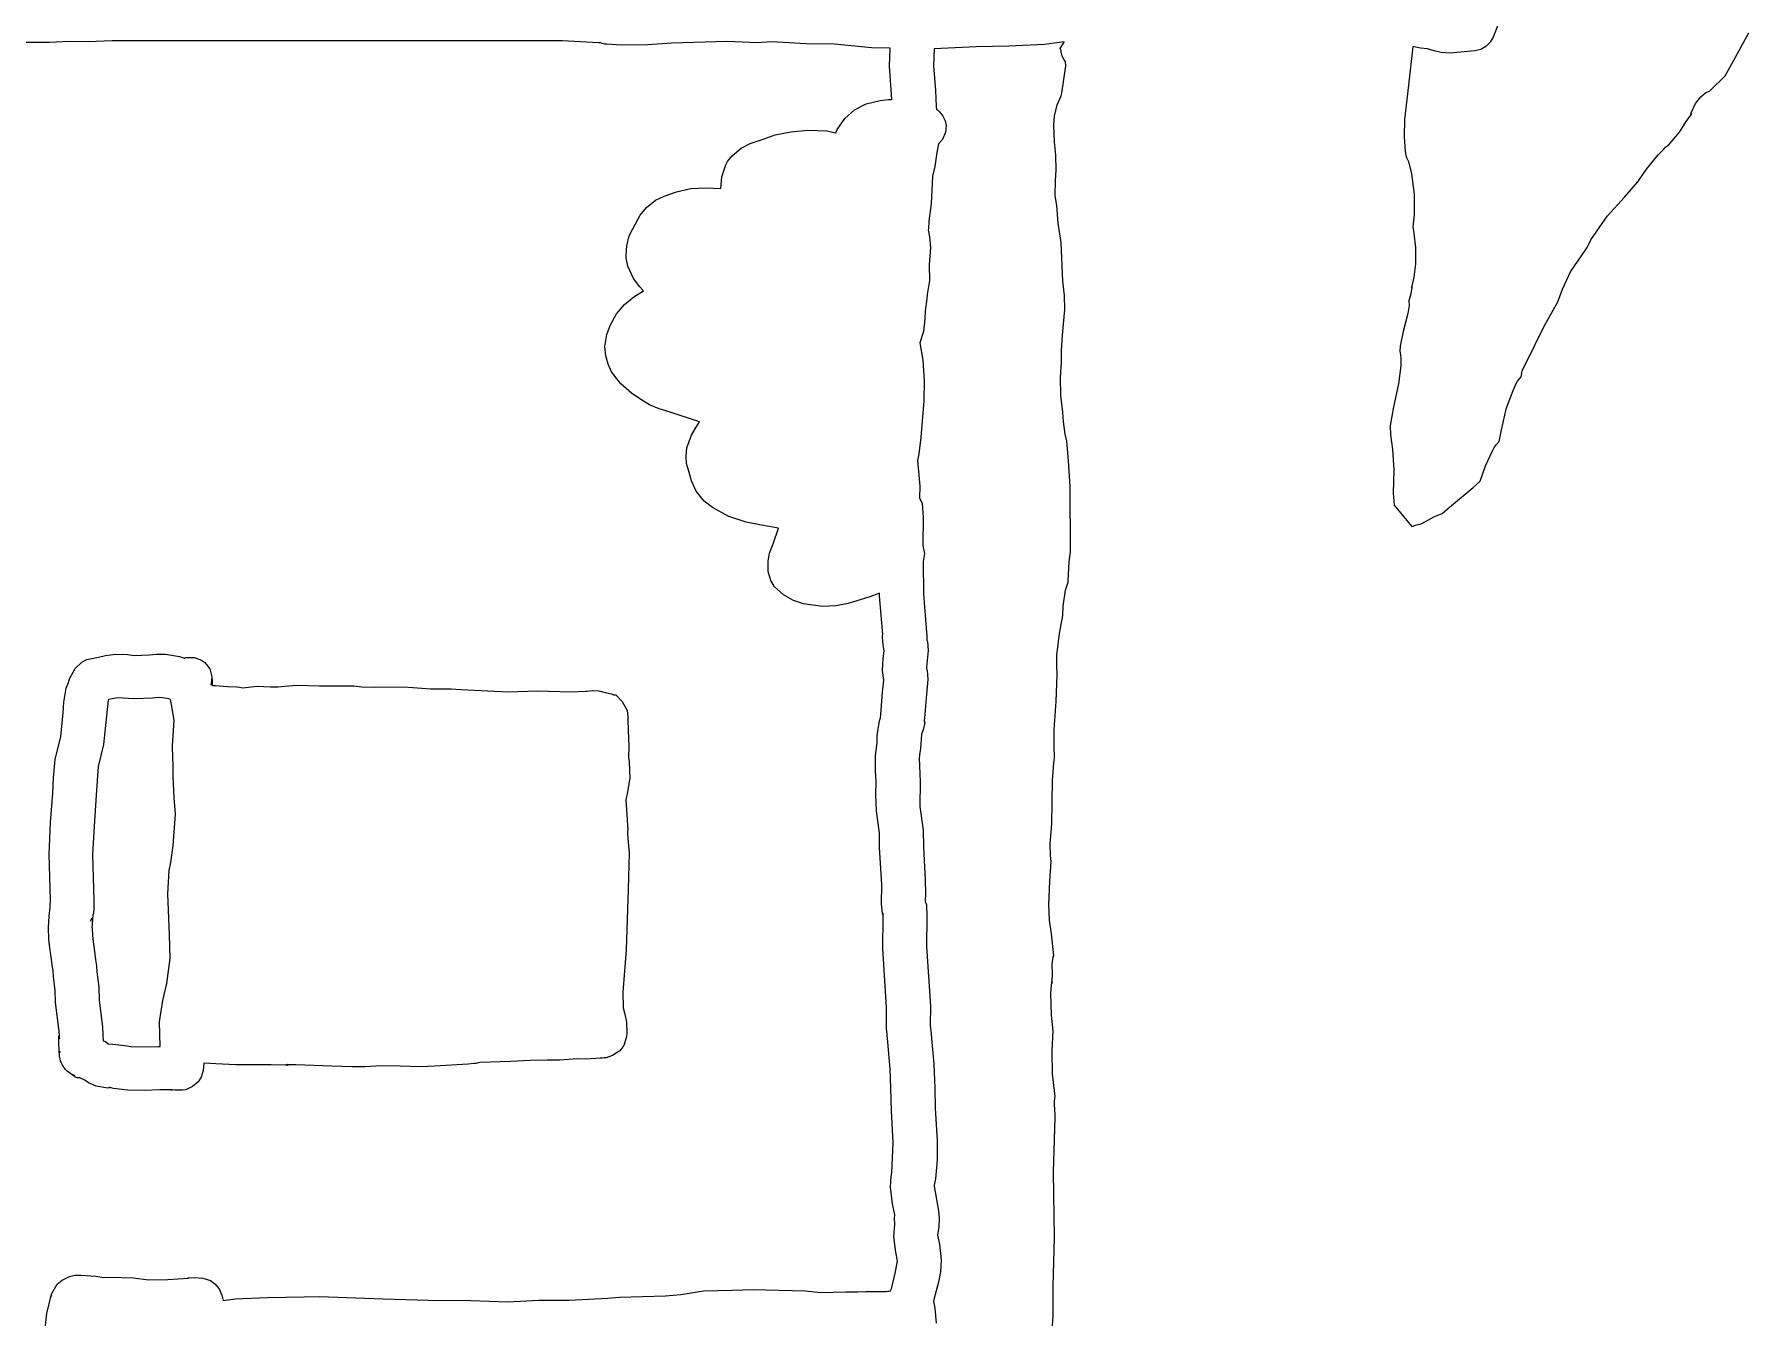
# Model space of a CAD drawing. Extents: x 2 to 598, y 382 to 3498.
# Drawn here: x 249.4 to 438.4, y 3136.2 to 3277.6 of the extents above; entities that cross this region are included whole.
import ezdxf

# ---------------------------------------------------------------- set-up
doc = ezdxf.new("R2010")
doc.units = 0

msp = doc.modelspace()

# ---------------------------------------------------------------- linework, layer by layer
at = {"layer": 'Calque 1'}
for p, q in [((411.28546, 3280.034334), (410.22196, 3277.293934)), ((410.22196, 3277.293934), (409.894949, 3276.71037)), ((436.925834, 3275.08663), (438.3976, 3277.767564)), ((251.08831, 3276.70467), (247.37898, 3276.68247)), ((253.25407, 3276.81164), (251.08831, 3276.70467)), ((255.32681, 3276.75734), (253.25407, 3276.81164)), ((257.999, 3276.87), (255.32681, 3276.75734)), ((307.62572, 3276.86921), (257.999, 3276.87)), ((311.59086, 3276.6594), (307.62572, 3276.86921)), ((311.80841, 3276.6387), (311.59086, 3276.6594)), ((311.81141, 3276.6387), (311.80841, 3276.6387)), ((312.31577, 3276.52449), (311.81141, 3276.6387)), ((312.35087, 3276.52149), (312.31577, 3276.52449)), ((312.5152, 3276.50649), (312.35087, 3276.52149)), ((314.09288, 3276.41449), (312.5152, 3276.50649)), ((317.038162, 3276.451329), (314.09288, 3276.41449)), ((319.64293, 3276.62637), (317.038162, 3276.451329)), ((325.82085, 3276.78501), (319.64293, 3276.62637)), ((329.07233, 3276.65324), (325.82085, 3276.78501)), ((330.72391, 3276.75866), (329.07233, 3276.65324)), ((334.45546, 3276.54885), (330.72391, 3276.75866)), ((337.62581, 3276.49405), (334.45546, 3276.54885)), ((341.69636, 3276.0951), (337.62581, 3276.49405)), ((343.766, 3276.06), (341.69636, 3276.0951)), ((343.69196, 3274.10141), (343.76586, 3276.04238)), ((343.76586, 3276.04238), (343.766, 3276.06)), ((348.59477, 3276.00855), (348.53177, 3274.10686)), ((353.21981, 3276.20595), (348.59477, 3276.00855)), ((356.837328, 3276.29644), (353.21981, 3276.20595)), ((360.74184, 3276.47984), (356.837328, 3276.29644)), ((362.92, 3276.75166), (360.74184, 3276.47984)), ((362.50126, 3276.03666), (362.92139, 3276.74515)), ((362.59586, 3275.80825), (362.50126, 3276.03666)), ((362.58686, 3275.66563), (362.59586, 3275.80825)), ((362.72535, 3275.16695), (362.58686, 3275.66563)), ((362.92139, 3276.74515), (362.92, 3276.75166)), ((401.35686, 3276.239724), (400.884764, 3271.999248)), ((402.20229, 3276.077974), (401.35686, 3276.239724)), ((402.98209, 3275.978774), (402.20229, 3276.077974)), ((403.72209, 3275.755524), (402.98209, 3275.978774)), ((404.478231, 3275.587575), (403.72209, 3275.755524)), ((405.43568, 3275.525054), (404.478231, 3275.587575)), ((408.20451, 3275.774134), (405.43568, 3275.525054)), ((408.855622, 3275.92743), (408.20451, 3275.774134)), ((409.429302, 3276.247189), (408.855622, 3275.92743)), ((409.894949, 3276.71037), (409.429302, 3276.247189)), ((343.91882, 3270.96775), (343.69196, 3274.10141)), ((348.53177, 3274.10686), (348.73796, 3271.41452)), ((362.65974, 3271.10208), (363.12587, 3274.11223)), ((362.92844, 3274.76852), (362.72535, 3275.16695)), ((363.08347, 3274.58145), (362.92844, 3274.76852)), ((363.12587, 3274.11223), (363.08347, 3274.58145)), ((435.80137, 3273.003514), (436.925834, 3275.08663)), ((400.884764, 3271.999248), (400.45769, 3268.218514)), ((434.11052, 3271.377254), (435.80137, 3273.003514)), ((339.8369, 3269.26126), (341.121609, 3269.936134)), ((341.121609, 3269.936134), (342.66671, 3270.31235)), ((342.66671, 3270.31235), (342.92922, 3270.33615)), ((342.92922, 3270.33615), (343.58551, 3270.40955)), ((343.58551, 3270.40955), (343.94932, 3270.40655)), ((343.94932, 3270.40655), (343.91882, 3270.96775)), ((348.73796, 3271.41452), (348.83506, 3269.6384)), ((348.83506, 3269.6384), (348.87486, 3269.31749)), ((361.879695, 3268.565392), (362.18018, 3269.83239)), ((362.18018, 3269.83239), (362.59824, 3270.82199)), ((362.59824, 3270.82199), (362.65974, 3271.10208)), ((432.042221, 3268.938354), (432.54627, 3269.954084)), ((432.54627, 3269.954084), (433.131361, 3270.697456)), ((433.131361, 3270.697456), (433.641299, 3271.137134)), ((433.641299, 3271.137134), (434.11052, 3271.377254)), ((337.898, 3267.10376), (338.774525, 3268.309882)), ((338.774525, 3268.309882), (339.8369, 3269.26126)), ((348.87486, 3269.31749), (349.0118, 3269.21879)), ((349.0118, 3269.21879), (349.1875, 3269.0648)), ((349.1875, 3269.0648), (349.53322, 3268.64519)), ((349.53322, 3268.64519), (349.80762, 3268.06486)), ((349.80762, 3268.06486), (349.91252, 3267.53363)), ((361.80604, 3267.57051), (361.879695, 3268.565392)), ((400.45769, 3268.218514), (400.41584, 3266.295475)), ((430.78512, 3266.810604), (431.58352, 3268.108724)), ((431.58352, 3268.108724), (432.04964, 3268.726774)), ((432.022598, 3268.764773), (432.042221, 3268.938354)), ((432.09204, 3268.850794), (432.022598, 3268.764773)), ((432.04964, 3268.726774), (432.09204, 3268.850794)), ((328.30531, 3265.55136), (329.74708, 3266.02627)), ((329.74708, 3266.02627), (331.08705, 3266.50221)), ((331.08705, 3266.50221), (332.80323, 3266.84896)), ((332.80323, 3266.84896), (334.688482, 3267.042926)), ((334.688482, 3267.042926), (336.75492, 3266.94146)), ((336.75492, 3266.94146), (337.39881, 3266.80193)), ((337.39881, 3266.80193), (337.75434, 3266.73273)), ((337.75434, 3266.73273), (337.898, 3267.10376)), ((349.50891, 3265.99418), (349.07534, 3265.54098)), ((349.85772, 3266.7931), (349.50891, 3265.99418)), ((349.91252, 3267.53363), (349.85772, 3266.7931)), ((361.85974, 3265.76287), (361.80604, 3267.57051)), ((400.41584, 3266.295475), (400.52279, 3264.685914)), ((429.55419, 3265.379684), (430.78512, 3266.810604)), ((325.832552, 3263.565222), (326.32765, 3264.20829)), ((326.32765, 3264.20829), (327.339119, 3265.046302)), ((327.339119, 3265.046302), (328.30531, 3265.55136)), ((348.88052, 3264.56791), (348.67588, 3263.01969)), ((349.07534, 3265.54098), (348.88052, 3264.56791)), ((362.02562, 3264.27201), (361.85974, 3265.76287)), ((362.06852, 3262.64162), (362.02562, 3264.27201)), ((400.52279, 3264.685914), (400.63492, 3264.094214)), ((400.63492, 3264.094214), (400.88814, 3263.588304)), ((427.138097, 3262.7163), (428.40077, 3264.295514)), ((428.40077, 3264.295514), (429.02916, 3264.952844)), ((429.02916, 3264.952844), (429.27307, 3265.183314)), ((429.27307, 3265.183314), (429.55419, 3265.379684)), ((325.18268, 3261.878437), (325.64656, 3263.20009)), ((325.64656, 3263.20009), (325.832552, 3263.565222)), ((348.67588, 3263.01969), (348.42422, 3261.95825)), ((361.972211, 3261.470784), (362.06852, 3262.64162)), ((400.88814, 3263.588304), (401.23075, 3262.220424)), ((401.23075, 3262.220424), (401.530009, 3259.990844)), ((426.19005, 3261.337554), (427.138097, 3262.7163)), ((318.84749, 3259.76732), (320.200201, 3260.25494)), ((320.200201, 3260.25494), (321.77651, 3260.59673)), ((321.77651, 3260.59673), (323.480575, 3260.690131)), ((323.480575, 3260.690131), (325.08018, 3260.59973)), ((325.08018, 3260.59973), (325.18268, 3261.878437)), ((348.42422, 3261.95825), (348.26402, 3258.91503)), ((361.95379, 3259.77977), (361.972211, 3261.470784)), ((424.69595, 3259.632032), (426.19005, 3261.337554)), ((316.199219, 3257.677279), (316.89754, 3258.527614)), ((316.89754, 3258.527614), (317.87856, 3259.30533)), ((317.87856, 3259.30533), (318.84749, 3259.76732)), ((348.26402, 3258.91503), (347.99996, 3256.99732)), ((362.13466, 3258.74263), (361.95379, 3259.77977)), ((362.26954, 3256.77531), (362.13466, 3258.74263)), ((401.530009, 3259.990844), (401.53616, 3257.713204)), ((422.83264, 3257.599284), (424.69595, 3259.632032)), ((315.3707, 3256.15359), (316.199219, 3257.677279)), ((347.99996, 3256.99732), (347.970635, 3256.206044)), ((362.5889, 3254.64675), (362.26954, 3256.77531)), ((401.53616, 3257.713204), (401.35891, 3256.383054)), ((401.35891, 3256.383054), (401.47673, 3255.646154)), ((420.99709, 3254.941564), (422.83264, 3257.599284)), ((314.714851, 3254.292595), (314.98881, 3255.37534)), ((314.98881, 3255.37534), (315.3707, 3256.15359)), ((347.970635, 3256.206044), (347.94056, 3256.03975)), ((347.94056, 3256.03975), (348.093823, 3255.272802)), ((348.093823, 3255.272802), (348.19481, 3254.11791)), ((362.79664, 3250.40825), (362.5889, 3254.64675)), ((401.47673, 3255.646154), (401.64898, 3254.113359)), ((420.59195, 3254.085804), (420.99709, 3254.941564)), ((314.647119, 3252.952317), (314.6524, 3253.30828)), ((314.83791, 3252.03291), (314.647119, 3252.952317)), ((314.6524, 3253.30828), (314.714851, 3254.292595)), ((348.19481, 3254.11791), (348.05063, 3252.19348)), ((401.64898, 3254.113359), (401.68137, 3252.308374)), ((418.76673, 3251.426534), (420.44828, 3253.875484)), ((420.44828, 3253.875484), (420.59195, 3254.085804)), ((315.473918, 3250.704657), (314.83791, 3252.03291)), ((316.1691, 3249.75346), (315.473918, 3250.704657)), ((348.05063, 3252.19348), (348.09403, 3250.46852)), ((401.477699, 3250.825073), (401.23127, 3249.714214)), ((401.68137, 3252.308374), (401.477699, 3250.825073)), ((417.85298, 3249.515578), (418.76673, 3251.426534)), ((315.477819, 3248.67198), (316.56339, 3249.33488)), ((316.56339, 3249.33488), (316.1691, 3249.75346)), ((347.82376, 3248.91512), (347.80726, 3248.43918)), ((348.09403, 3250.46852), (347.82376, 3248.91512)), ((362.98267, 3248.8006), (362.79664, 3250.40825)), ((401.14907, 3248.996944), (400.94805, 3248.231614)), ((401.264082, 3249.700257), (401.14907, 3248.996944)), ((401.23127, 3249.714214), (401.258687, 3249.794639)), ((401.258687, 3249.794639), (401.264082, 3249.700257)), ((417.36682, 3248.128024), (417.85298, 3249.515578)), ((313.580403, 3246.778777), (314.463211, 3247.824411)), ((314.463211, 3247.824411), (315.477819, 3248.67198)), ((347.60573, 3247.11782), (347.583134, 3246.25182)), ((347.80726, 3248.43918), (347.60573, 3247.11782)), ((362.7331, 3244.43084), (363.00647, 3247.26736)), ((363.00647, 3247.26736), (362.98267, 3248.8006)), ((400.95805, 3247.704004), (400.80457, 3246.849784)), ((400.94805, 3248.231614), (400.95805, 3247.704004)), ((415.82686, 3245.368504), (417.36682, 3248.128024)), ((312.518154, 3244.509066), (312.89023, 3245.52168)), ((312.89023, 3245.52168), (313.580403, 3246.778777)), ((347.583134, 3246.25182), (347.42796, 3244.86214)), ((400.80457, 3246.849784), (400.304309, 3244.864689)), ((413.91742, 3241.485534), (415.82686, 3245.368504)), ((312.31404, 3243.20606), (312.518154, 3244.509066)), ((312.40444, 3242.16633), (312.31404, 3243.20606)), ((347.42796, 3244.86214), (347.02643, 3243.60744)), ((347.02643, 3243.60744), (347.35768, 3241.70368)), ((362.648675, 3242.750161), (362.7331, 3244.43084)), ((399.99274, 3243.224684), (399.94884, 3242.695004)), ((400.304309, 3244.864689), (399.99274, 3243.224684)), ((312.662377, 3241.2377), (312.40444, 3242.16633)), ((347.35768, 3241.70368), (347.5135, 3239.403403)), ((362.545784, 3239.773359), (362.6478, 3241.46513)), ((362.6478, 3241.46513), (362.648675, 3242.750161)), ((399.94884, 3242.695004), (400.02274, 3242.289344)), ((400.02274, 3242.289344), (400.05424, 3241.895054)), ((400.05424, 3241.895054), (400.04924, 3241.078564)), ((413.51072, 3240.703674), (413.91742, 3241.485534)), ((313.039878, 3240.416495), (312.662377, 3241.2377)), ((314.04982, 3239.06368), (313.039878, 3240.416495)), ((347.5135, 3239.403403), (347.453353, 3237.199011)), ((362.5553, 3237.78215), (362.545784, 3239.773359)), ((400.04924, 3241.078564), (399.79603, 3239.066284)), ((412.77795, 3239.101944), (412.911269, 3239.3799)), ((412.911269, 3239.3799), (413.3159, 3239.857964)), ((413.3159, 3239.864964), (413.410925, 3240.520314)), ((413.3159, 3239.857964), (413.3159, 3239.864964)), ((413.410925, 3240.520314), (413.51072, 3240.703674)), ((315.22669, 3238.042772), (314.04982, 3239.06368)), ((316.36441, 3237.28807), (315.22669, 3238.042772)), ((362.79714, 3235.97348), (362.5553, 3237.78215)), ((399.79603, 3239.066284), (399.247006, 3236.561997)), ((411.69171, 3236.448354), (412.4157, 3238.356254)), ((412.4157, 3238.356254), (412.77795, 3239.101944)), ((317.230926, 3236.782059), (316.36441, 3237.28807)), ((318.28729, 3236.33361), (317.230926, 3236.782059)), ((319.50582, 3235.95844), (318.28729, 3236.33361)), ((322.71699, 3234.90889), (319.50582, 3235.95844)), ((347.453353, 3237.199011), (347.13237, 3233.15329)), ((362.851284, 3234.928225), (362.79714, 3235.97348)), ((399.247006, 3236.561997), (398.86275, 3234.496534)), ((411.138577, 3234.03163), (411.69171, 3236.448354)), ((321.845811, 3233.44399), (322.25707, 3234.13994)), ((322.25707, 3234.13994), (322.71699, 3234.90889)), ((363.02917, 3233.5266), (362.851284, 3234.928225)), ((398.86275, 3234.496534), (398.85475, 3234.496024)), ((398.85475, 3234.496024), (398.924241, 3233.449632)), ((410.87781, 3232.713184), (411.138577, 3234.03163)), ((321.25133, 3231.093982), (321.3517, 3232.04808)), ((321.3517, 3232.04808), (321.845811, 3233.44399)), ((347.13237, 3233.15329), (346.914871, 3231.375854)), ((363.22812, 3232.76799), (363.02917, 3233.5266)), ((363.39659, 3230.59603), (363.22812, 3232.76799)), ((398.924241, 3233.449632), (399.1369, 3231.855874)), ((399.1369, 3231.855874), (399.26971, 3229.618284)), ((410.17708, 3231.786104), (410.33986, 3232.079634)), ((410.33986, 3232.079634), (410.5445, 3232.365914)), ((410.5445, 3232.365914), (410.87781, 3232.713184)), ((321.319187, 3230.316442), (321.25133, 3231.093982)), ((321.58786, 3229.29993), (321.319187, 3230.316442)), ((346.76908, 3230.62012), (346.76108, 3230.61712)), ((346.76108, 3230.61712), (347.03134, 3227.81315)), ((346.914871, 3231.375854), (346.76908, 3230.62012)), ((363.60898, 3227.75796), (363.39659, 3230.59603)), ((408.78595, 3228.370294), (409.39315, 3230.062184)), ((409.39315, 3230.062184), (410.17708, 3231.786104)), ((321.853545, 3228.384618), (321.58786, 3229.29993)), ((322.37696, 3227.25251), (321.853545, 3228.384618)), ((399.26971, 3229.618284), (399.21801, 3227.029294)), ((408.02682, 3227.672144), (408.78595, 3228.370294)), ((323.246254, 3226.16749), (322.37696, 3227.25251)), ((324.15928, 3225.46089), (323.246254, 3226.16749)), ((347.03134, 3227.81315), (346.99984, 3226.52899)), ((346.99984, 3226.52899), (346.99984, 3226.52599)), ((346.99984, 3226.52599), (347.270681, 3225.883262)), ((363.63168, 3220.58268), (363.60898, 3227.75796)), ((399.21801, 3227.029294), (399.30591, 3225.722394)), ((405.61767, 3225.682604), (408.02682, 3227.672144)), ((325.95297, 3224.45837), (324.15928, 3225.46089)), ((327.896579, 3223.846799), (325.95297, 3224.45837)), ((347.270681, 3225.883262), (347.38535, 3224.36437)), ((347.38535, 3224.35937), (347.37035, 3221.25982)), ((347.38535, 3224.36437), (347.38535, 3224.35937)), ((399.30591, 3225.722394), (400.89496, 3223.804684)), ((402.75221, 3223.924054), (403.68807, 3224.413944)), ((403.68807, 3224.413944), (404.60998, 3224.782914)), ((404.60998, 3224.782914), (405.61767, 3225.682604)), ((329.5667, 3223.5039), (327.896579, 3223.846799)), ((331.43015, 3223.16697), (329.5667, 3223.5039)), ((330.85603, 3221.45855), (331.43015, 3223.16697)), ((400.89496, 3223.804684), (401.27478, 3223.346314)), ((401.27478, 3223.346314), (401.76984, 3223.539584)), ((401.76984, 3223.539584), (402.30469, 3223.657404)), ((402.30469, 3223.657404), (402.75221, 3223.924054)), ((330.457418, 3220.411), (330.85603, 3221.45855)), ((347.37035, 3221.25982), (347.54102, 3220.383232)), ((363.48285, 3219.47577), (363.63168, 3220.58268)), ((330.290827, 3219.53093), (330.457418, 3220.411)), ((330.31808, 3218.41791), (330.290827, 3219.53093)), ((347.54102, 3220.383232), (347.37935, 3219.50489)), ((347.37935, 3219.50489), (347.41445, 3215.8896)), ((363.39245, 3217.38908), (363.48285, 3219.47577)), ((330.585804, 3217.423407), (330.31808, 3218.41791)), ((331.015669, 3216.704673), (330.585804, 3217.423407)), ((332.00893, 3215.82737), (331.015669, 3216.704673)), ((363.08604, 3216.33695), (363.37905, 3217.2325)), ((363.37905, 3217.2325), (363.39245, 3217.38908)), ((333.097676, 3215.212841), (332.00893, 3215.82737)), ((334.20053, 3214.83415), (333.097676, 3215.212841)), ((336.27689, 3214.55974), (334.20053, 3214.83415)), ((339.13769, 3214.87135), (337.766353, 3214.62472)), ((341.51688, 3215.59999), (339.13769, 3214.87135)), ((342.58141, 3216.01909), (341.51688, 3215.59999)), ((342.58441, 3215.74055), (342.58141, 3216.01909)), ((342.93891, 3211.47725), (342.58441, 3215.74055)), ((347.41445, 3215.8896), (347.76791, 3211.71931)), ((362.821966, 3214.573504), (363.08604, 3216.33695)), ((337.766353, 3214.62472), (336.27689, 3214.55974)), ((362.433186, 3211.560951), (362.79097, 3213.55624)), ((362.79097, 3213.55624), (362.821966, 3214.573504)), ((342.90891, 3211.3155), (342.93891, 3211.47725)), ((342.90891, 3211.12946), (342.90891, 3211.3155)), ((342.98281, 3210.31246), (342.90891, 3211.12946)), ((347.76791, 3211.71931), (347.79791, 3211.29918)), ((347.80291, 3211.08938), (347.77911, 3210.90386)), ((347.79791, 3211.29918), (347.80291, 3211.08938)), ((362.12176, 3209.20405), (362.433186, 3211.560951)), ((256.47477, 3208.9595), (257.24003, 3209.135014)), ((257.24003, 3209.135014), (258.35476, 3209.28145)), ((258.35476, 3209.28145), (259.695209, 3209.245038)), ((259.695209, 3209.245038), (260.43628, 3209.16259)), ((260.43628, 3209.16259), (262.08063, 3209.22979)), ((262.08063, 3209.22979), (262.86301, 3209.29289)), ((262.8621, 3209.29746), (263.80313, 3209.29046)), ((262.86301, 3209.29289), (262.8621, 3209.29746)), ((263.80313, 3209.29046), (263.86153, 3209.29346)), ((263.86153, 3209.29346), (265.42009, 3209.03508)), ((342.978377, 3208.827394), (343.09959, 3209.64893)), ((343.09959, 3209.64893), (342.98281, 3210.31246)), ((347.94372, 3209.69617), (347.76906, 3207.86631)), ((347.77911, 3210.90386), (347.78611, 3210.84236)), ((347.78611, 3210.84236), (347.865699, 3210.686194)), ((347.865699, 3210.686194), (347.94372, 3209.69617)), ((362.13076, 3207.87287), (362.12176, 3209.20405)), ((253.26928, 3206.56999), (253.92609, 3207.70273)), ((253.92609, 3207.70273), (254.64358, 3208.400583)), ((254.64358, 3208.400583), (255.20456, 3208.71559)), ((255.20456, 3208.71559), (255.9394, 3208.85357)), ((255.9394, 3208.85357), (256.47477, 3208.9595)), ((265.42009, 3209.03508), (265.97355, 3208.86817)), ((265.97355, 3208.86817), (266.09085, 3208.91517)), ((266.09085, 3208.91517), (267.01534, 3208.93167)), ((267.01534, 3208.93167), (267.74553, 3208.67484)), ((267.74553, 3208.67484), (267.76153, 3208.66584)), ((267.76153, 3208.66584), (268.212411, 3208.362224)), ((268.212411, 3208.362224), (268.74235, 3207.6659)), ((268.74235, 3207.6659), (268.958935, 3206.815388)), ((342.92234, 3207.49609), (342.978377, 3208.827394)), ((343.05774, 3206.43879), (342.92234, 3207.49609)), ((347.76906, 3207.86631), (347.75046, 3207.67252)), ((347.75046, 3207.67252), (347.821335, 3207.5231)), ((347.821335, 3207.5231), (347.89671, 3206.52117)), ((362.15371, 3207.23962), (362.13076, 3207.87287)), ((362.16436, 3207.03726), (362.15371, 3207.23962)), ((252.658229, 3203.998596), (252.93442, 3205.53284)), ((252.93442, 3205.53284), (253.15766, 3206.17208)), ((253.15766, 3206.17208), (253.26928, 3206.56999)), ((268.958935, 3206.815388), (268.89376, 3205.89133)), ((268.89376, 3205.89133), (268.98366, 3206.34557)), ((268.98366, 3206.34557), (268.99396, 3206.56003)), ((268.99396, 3206.56003), (268.99096, 3206.62303)), ((268.99096, 3206.62303), (268.99396, 3206.58323)), ((268.99396, 3206.58323), (268.99796, 3206.55323)), ((268.99796, 3206.55323), (269.00296, 3206.41887)), ((269.00296, 3206.41887), (269.02726, 3205.93363)), ((269.02726, 3205.93363), (269.04016, 3205.85403)), ((269.04016, 3205.85403), (269.3621, 3205.84903)), ((269.3621, 3205.84903), (269.366, 3205.84)), ((269.366, 3205.84), (270.71217, 3205.72063)), ((270.71217, 3205.72063), (271.72038, 3205.68343)), ((271.72038, 3205.68343), (272.03044, 3205.65453)), ((272.03044, 3205.65453), (272.356, 3205.60493)), ((272.356, 3205.60493), (273.97709, 3205.75324)), ((273.97709, 3205.75324), (275.45813, 3205.67884)), ((275.45813, 3205.67884), (276.25344, 3205.70004)), ((276.25344, 3205.70004), (278.2559, 3205.87005)), ((278.2559, 3205.87005), (280.79011, 3205.79405)), ((280.79011, 3205.79405), (283.47987, 3205.80305)), ((283.47987, 3205.80305), (284.63897, 3205.78915)), ((284.63897, 3205.78915), (285.49938, 3205.67856)), ((285.49938, 3205.67856), (286.91222, 3205.64186)), ((286.91222, 3205.64186), (290.15388, 3205.69616)), ((290.15388, 3205.69616), (293.13354, 3205.47188)), ((293.13354, 3205.47188), (295.35511, 3205.46888)), ((295.35511, 3205.46888), (296.43308, 3205.39028)), ((296.43308, 3205.39028), (299.41895, 3205.24146)), ((342.92338, 3205.10399), (343.05774, 3206.43879)), ((347.89671, 3206.52117), (347.74943, 3204.88045)), ((362.052701, 3204.087439), (362.16436, 3207.03726)), ((252.58663, 3202.82034), (252.658229, 3203.998596)), ((257.5472, 3204.23113), (257.36788, 3202.50359)), ((257.5663, 3204.28333), (257.5472, 3204.23113)), ((258.60344, 3204.48745), (257.5663, 3204.28333)), ((260.38266, 3204.36085), (258.60344, 3204.48745)), ((262.47918, 3204.44455), (260.38266, 3204.36085)), ((263.14373, 3204.51635), (262.47918, 3204.44455)), ((263.14404, 3204.51419), (263.14373, 3204.51635)), ((263.53317, 3204.49659), (263.14404, 3204.51419)), ((264.21891, 3204.37825), (263.53317, 3204.49659)), ((264.43647, 3204.30645), (264.21891, 3204.37825)), ((264.5605, 3203.55353), (264.43647, 3204.30645)), ((264.82663, 3201.99342), (264.5605, 3203.55353)), ((299.41895, 3205.24146), (301.65809, 3205.14017)), ((301.65809, 3205.14017), (304.88683, 3205.24404)), ((304.88683, 3205.24404), (308.53932, 3205.12983)), ((308.53932, 3205.12983), (310.2188, 3205.22493)), ((310.2188, 3205.22493), (310.32422, 3205.23493)), ((310.32422, 3205.23493), (310.60018, 3205.26233)), ((310.60018, 3205.26233), (310.95003, 3205.28923)), ((310.95003, 3205.28923), (311.63525, 3205.26083)), ((311.63525, 3205.26083), (312.34477, 3205.07066)), ((312.34477, 3205.07066), (312.5122, 3205.03496)), ((312.5122, 3205.03496), (312.81761, 3204.96466)), ((312.81761, 3204.96466), (313.02638, 3204.90726)), ((313.02638, 3204.90726), (313.25273, 3204.82616)), ((313.25273, 3204.82616), (313.500006, 3204.801074)), ((313.500006, 3204.801074), (314.22786, 3204.09855)), ((314.22786, 3204.09855), (314.748354, 3203.086491)), ((342.72546, 3202.63334), (342.92338, 3205.10399)), ((347.74943, 3204.88045), (347.53342, 3202.24236)), ((361.83311, 3201.00042), (362.052701, 3204.087439)), ((252.33135, 3200.2236), (252.58663, 3202.82034)), ((257.36788, 3202.50359), (257.04439, 3199.35597)), ((264.64783, 3199.17963), (264.82663, 3201.99342)), ((314.748354, 3203.086491), (314.83558, 3202.37876)), ((314.838696, 3202.033411), (314.82958, 3202.07387)), ((314.82958, 3202.07387), (314.85338, 3200.92614)), ((314.83558, 3202.37876), (314.838696, 3202.033411)), ((342.329586, 3200.351731), (342.56782, 3201.94191)), ((342.56782, 3201.94191), (342.67686, 3202.27471)), ((342.67686, 3202.27471), (342.72546, 3202.63334)), ((347.55953, 3201.783605), (347.37838, 3200.94063)), ((347.51432, 3202.00775), (347.49672, 3201.87184)), ((347.49672, 3201.87184), (347.55953, 3201.783605)), ((347.53342, 3202.24236), (347.51432, 3202.00775)), ((251.70245, 3197.68112), (252.33135, 3200.2236)), ((314.85338, 3200.92614), (314.94068, 3199.1371)), ((342.31771, 3199.5157), (342.329586, 3200.351731)), ((347.22232, 3200.47865), (347.10553, 3198.87409)), ((347.37838, 3200.94063), (347.22232, 3200.47865)), ((361.825504, 3199.154884), (361.83311, 3201.00042)), ((257.04439, 3199.35597), (256.43202, 3196.91065)), ((264.66803, 3197.78592), (264.64783, 3199.17963)), ((264.72693, 3197.14152), (264.66803, 3197.78592)), ((314.94068, 3199.1371), (314.90658, 3197.92632)), ((314.90658, 3197.92632), (314.98818, 3197.42454)), ((342.13014, 3198.107), (342.23091, 3199.01599)), ((342.153296, 3196.454499), (342.13014, 3198.107)), ((342.23091, 3199.01599), (342.31771, 3199.5157)), ((346.97284, 3198.0969), (346.95524, 3197.87831)), ((346.95524, 3197.87831), (347.05444, 3195.24539)), ((346.97584, 3198.116), (346.97284, 3198.0969)), ((346.99804, 3198.24519), (346.97584, 3198.116)), ((347.10553, 3198.87409), (346.99804, 3198.24519)), ((361.77941, 3197.30038), (361.87861, 3197.88174)), ((361.87861, 3197.88174), (361.825504, 3199.154884)), ((251.50955, 3195.68737), (251.70245, 3197.68112)), ((256.43202, 3196.91065), (256.23978, 3193.74495)), ((264.72293, 3195.78139), (264.72693, 3197.14152)), ((314.98818, 3197.42454), (315.03878, 3195.64532)), ((342.22314, 3195.23483), (342.153296, 3196.454499)), ((361.63936, 3195.36355), (361.77941, 3197.30038)), ((251.45285, 3193.96869), (251.50955, 3195.68737)), ((264.80873, 3193.47352), (264.72293, 3195.78139)), ((314.807005, 3194.121676), (314.59746, 3193.24805)), ((315.03878, 3195.64532), (314.807005, 3194.121676)), ((342.17859, 3193.811345), (342.22314, 3195.23483)), ((347.05444, 3195.24539), (347.04154, 3192.52566)), ((361.56706, 3190.60984), (361.63936, 3195.36355)), ((251.208837, 3190.731945), (251.45285, 3193.96869)), ((256.23978, 3193.74495), (255.993281, 3190.34341)), ((264.95291, 3191.6695), (264.80873, 3193.47352)), ((314.59746, 3193.24805), (314.75663, 3191.02442)), ((342.23604, 3192.0221), (342.17859, 3193.811345)), ((347.04154, 3192.52566), (347.40896, 3189.91135)), ((251.04254, 3187.20786), (251.208837, 3190.731945)), ((255.993281, 3190.34341), (255.83412, 3187.22183)), ((264.73122, 3188.23198), (264.95291, 3191.6695)), ((314.75663, 3191.02442), (314.79853, 3190.39551)), ((314.79853, 3190.39551), (314.80753, 3190.20689)), ((342.59002, 3189.55869), (342.23604, 3192.0221)), ((361.37379, 3188.45131), (361.56706, 3190.60984)), ((314.78483, 3189.72062), (314.78183, 3189.71462)), ((314.78183, 3189.71462), (314.79833, 3189.43402)), ((314.832442, 3190.183471), (314.78483, 3189.72062)), ((314.79833, 3189.43402), (314.99677, 3187.38143)), ((314.80753, 3190.20689), (314.832442, 3190.183471)), ((342.58502, 3188.01925), (342.59002, 3189.55869)), ((347.40896, 3189.91135), (347.41396, 3188.02981)), ((361.412029, 3187.12778), (361.37379, 3188.45131)), ((251.18724, 3182.25416), (251.04254, 3187.20786)), ((255.83412, 3187.22183), (255.9783, 3182.16116)), ((264.46353, 3186.33649), (264.73122, 3188.23198)), ((314.99677, 3187.38143), (314.8836, 3183.39976)), ((342.81704, 3183.87118), (342.58502, 3188.01925)), ((347.41396, 3188.02981), (347.61498, 3184.42797)), ((361.3588, 3184.280379), (361.49109, 3186.46074)), ((361.49109, 3186.46074), (361.412029, 3187.12778)), ((264.1111, 3182.88657), (264.26716, 3185.45851)), ((264.26716, 3185.45851), (264.46353, 3186.33649)), ((264.32556, 3178.38814), (264.1111, 3182.88657)), ((314.8836, 3183.39976), (314.64537, 3176.7087)), ((342.80564, 3181.78707), (342.81704, 3183.87118)), ((347.61498, 3184.42797), (347.663723, 3182.943767)), ((347.663723, 3182.943767), (347.62638, 3182.07566)), ((361.22651, 3181.70392), (361.3588, 3184.280379)), ((251.0332, 3180.4336), (251.13604, 3181.38703)), ((251.13604, 3181.38703), (251.16914, 3181.49245)), ((251.16914, 3181.49245), (251.18724, 3182.25416)), ((255.9178, 3180.7721), (255.8547, 3180.54575)), ((255.9514, 3181.1514), (255.9178, 3180.7721)), ((255.9783, 3182.16116), (255.9514, 3181.1514)), ((342.906914, 3180.728461), (342.80564, 3181.78707)), ((347.62638, 3182.07566), (347.744811, 3181.674045)), ((347.744811, 3181.674045), (347.79743, 3180.39565)), ((361.320527, 3179.982827), (361.22651, 3181.70392)), ((251.016, 3177.87), (250.9669, 3179.16966)), ((250.9669, 3179.16966), (250.9719, 3179.16866)), ((250.9719, 3179.16866), (250.9769, 3179.17166)), ((250.9769, 3179.17166), (251.0332, 3180.4336)), ((255.73747, 3180.19225), (255.60363, 3179.89149)), ((255.60363, 3179.89149), (255.68583, 3180.03567)), ((255.68583, 3180.03567), (255.73753, 3180.19225)), ((255.73753, 3180.19225), (255.73747, 3180.19225)), ((255.8103, 3180.07033), (255.7653, 3179.14222)), ((255.7653, 3179.14222), (255.766, 3179.14)), ((255.766, 3179.14), (255.774, 3179.14)), ((255.774, 3179.14), (255.8091, 3178.26564)), ((255.8547, 3180.54575), (255.8103, 3180.07033)), ((342.954965, 3180.60342), (342.906914, 3180.728461)), ((342.94777, 3176.88091), (342.97047, 3180.30861)), ((342.99477, 3180.72202), (342.954965, 3180.60342)), ((342.97047, 3180.30861), (342.99477, 3180.72202)), ((347.79743, 3180.37035), (347.77263, 3177.09458)), ((347.79743, 3180.39565), (347.79743, 3180.37035)), ((361.523472, 3178.484452), (361.320527, 3179.982827)), ((251.16435, 3176.6528), (251.01242, 3177.87443)), ((251.01242, 3177.87443), (251.016, 3177.87)), ((255.8091, 3178.26564), (255.809, 3178.26)), ((255.809, 3178.26), (255.8782, 3177.61456)), ((255.8782, 3177.61456), (256.05183, 3176.57845)), ((264.38856, 3175.75678), (264.32556, 3178.38814)), ((347.77263, 3177.09458), (348.18243, 3170.52186)), ((361.78151, 3176.07584), (361.523472, 3178.484452)), ((251.27959, 3175.96602), (251.16435, 3176.6528)), ((251.37109, 3175.04618), (251.27959, 3175.96602)), ((256.05183, 3176.57845), (256.14743, 3175.62709)), ((256.14743, 3175.62709), (256.25285, 3174.95581)), ((264.00512, 3173.00604), (264.38856, 3175.75678)), ((314.64537, 3176.7087), (314.27485, 3172.05782)), ((343.35498, 3170.35883), (342.94777, 3176.88091)), ((361.61718, 3175.08675), (361.723427, 3175.945814)), ((361.723427, 3175.945814), (361.78151, 3176.07584)), ((251.46979, 3174.43329), (251.37109, 3175.04618)), ((251.51059, 3173.79406), (251.46979, 3174.43329)), ((251.7173, 3172.23601), (251.51059, 3173.79406)), ((256.25285, 3174.95581), (256.29675, 3174.29177)), ((256.29675, 3174.29177), (256.51534, 3172.6004)), ((361.58518, 3173.22128), (361.61568, 3173.31528)), ((361.61358, 3173.27918), (361.58518, 3173.22128)), ((361.60658, 3173.06059), (361.61358, 3173.27918)), ((361.61568, 3173.31528), (361.63478, 3174.00827)), ((361.63478, 3174.00827), (361.61718, 3175.08675)), ((251.739, 3170.91), (251.7173, 3172.23601)), ((256.51534, 3172.6004), (256.54424, 3171.17051)), ((263.556716, 3171.145146), (264.00512, 3173.00604)), ((314.27485, 3172.05782), (314.32035, 3170.32356)), ((361.44691, 3171.94386), (361.56938, 3173.17273)), ((361.529014, 3169.529736), (361.44691, 3171.94386)), ((361.56938, 3173.17273), (361.60658, 3173.06059)), ((251.7392, 3170.90313), (251.739, 3170.91)), ((252.12987, 3167.73949), (251.7392, 3170.90313)), ((256.54424, 3171.17051), (256.91889, 3168.21204)), ((263.20414, 3168.78356), (263.556716, 3171.145146)), ((314.32035, 3170.32356), (314.51879, 3169.63265)), ((314.51879, 3169.63265), (314.70524, 3168.765876)), ((343.33228, 3168.18583), (343.35498, 3170.35883)), ((348.18243, 3170.52186), (348.15763, 3168.4486)), ((361.70684, 3167.78081), (361.529014, 3169.529736)), ((252.16917, 3167.27492), (252.12987, 3167.73949)), ((256.91889, 3168.21204), (256.97679, 3167.34336)), ((263.27394, 3166.06796), (263.20414, 3168.78356)), ((314.736238, 3167.574728), (314.6759, 3167.11497)), ((314.70524, 3168.765876), (314.7317, 3167.6214)), ((314.7317, 3167.6214), (314.736238, 3167.574728)), ((343.34468, 3167.960681), (343.33228, 3168.18583)), ((343.34988, 3167.97137), (343.34468, 3167.960681)), ((343.36798, 3167.79619), (343.34988, 3167.97137)), ((343.42278, 3167.30061), (343.36798, 3167.79619)), ((348.15763, 3168.4486), (348.17053, 3168.32871)), ((348.17053, 3168.32871), (348.22423, 3167.83985)), ((348.22423, 3167.83985), (348.31833, 3166.97117)), ((361.628799, 3165.634792), (361.70684, 3167.78081)), ((252.0942, 3166.49616), (252.122284, 3167.240967)), ((252.1293, 3165.59027), (252.0942, 3166.49616)), ((252.122284, 3167.240967), (252.19497, 3166.90699)), ((252.19497, 3166.90699), (252.16917, 3167.27492)), ((256.97679, 3167.34336), (256.98079, 3166.69947)), ((256.98079, 3166.69947), (257.23814, 3166.60697)), ((257.23814, 3166.60697), (257.56111, 3166.37856)), ((257.56111, 3166.37856), (258.05772, 3166.32996)), ((258.05772, 3166.32996), (259.03751, 3166.23126)), ((259.03751, 3166.23126), (259.64677, 3166.14186)), ((259.64677, 3166.14186), (259.99921, 3166.05146)), ((259.99921, 3166.05146), (260.13667, 3166.03806)), ((260.13667, 3166.03806), (263.03313, 3166.06496)), ((263.03313, 3166.06496), (263.27394, 3166.06796)), ((314.39271, 3166.18118), (313.949651, 3165.605471)), ((314.6759, 3167.11497), (314.39271, 3166.18118)), ((343.50648, 3166.53425), (343.42278, 3167.30061)), ((343.75246, 3163.56596), (343.50648, 3166.53425)), ((348.31833, 3166.97117), (348.318, 3166.96)), ((348.318, 3166.96), (348.55312, 3164.10436)), ((252.1546, 3165.34067), (252.1293, 3165.59027)), ((252.214, 3165.56185), (252.1546, 3165.34067)), ((252.193, 3164.9655), (252.2, 3165.0549)), ((252.197, 3164.92), (252.193, 3164.9655)), ((252.1966, 3164.9168), (252.197, 3164.92)), ((252.1996, 3164.9108), (252.1966, 3164.9168)), ((252.2099, 3164.8126), (252.1996, 3164.9108)), ((252.2, 3165.0549), (252.214, 3165.56185)), ((252.2456, 3164.7299), (252.2099, 3164.8126)), ((252.3107, 3164.46842), (252.2456, 3164.7299)), ((252.3474, 3164.3568), (252.3107, 3164.46842)), ((252.33116, 3164.37797), (252.32316, 3164.40947)), ((252.32316, 3164.40947), (252.32616, 3164.40447)), ((252.32616, 3164.40447), (252.326, 3164.41)), ((252.326, 3164.41), (252.3394, 3164.3733)), ((252.35956, 3164.31127), (252.33116, 3164.37797)), ((252.3394, 3164.3733), (252.3474, 3164.3568)), ((252.49754, 3164.0255), (252.35956, 3164.31127)), ((252.48794, 3164.0389), (252.47794, 3164.0606)), ((252.47794, 3164.0606), (252.49754, 3164.0255)), ((252.51224, 3163.996), (252.48794, 3164.0389)), ((252.60678, 3163.85543), (252.49774, 3164.0239)), ((252.49774, 3164.0239), (252.51224, 3163.996)), ((252.63108, 3163.82493), (252.60678, 3163.85543)), ((252.63768, 3163.80643), (252.61958, 3163.83533)), ((252.61958, 3163.83533), (252.63608, 3163.81203)), ((252.63608, 3163.81203), (252.63108, 3163.82493)), ((252.68268, 3163.70153), (252.63768, 3163.80643)), ((268.11105, 3164.24556), (268.00459, 3163.43321)), ((269.40554, 3164.16336), (268.11105, 3164.24556)), ((271.61626, 3164.0445), (269.40554, 3164.16336)), ((275.52558, 3164.0535), (271.61626, 3164.0445)), ((275.52858, 3164.0535), (275.52558, 3164.0535)), ((277.0427, 3164.023), (275.52858, 3164.0535)), ((277.115, 3164.02), (277.0427, 3164.023)), ((277.119, 3164.02), (277.115, 3164.02)), ((277.1576, 3164.02), (277.119, 3164.02)), ((277.1829, 3164.02), (277.1576, 3164.02)), ((277.233, 3164.02), (277.1829, 3164.02)), ((277.317, 3164.03), (277.20538, 3164.03)), ((277.20538, 3164.03), (277.23638, 3164.0135)), ((277.23638, 3164.0135), (277.233, 3164.02)), ((277.28, 3164.01), (277.3198, 3164.0214)), ((277.32, 3164.01), (277.28, 3164.01)), ((277.3174, 3164.084), (277.317, 3164.03)), ((277.3339, 3164.076), (277.3174, 3164.084)), ((277.31957, 3164.02635), (277.32, 3164.01)), ((277.3198, 3164.0214), (277.31957, 3164.02635)), ((277.3458, 3164.076), (277.3339, 3164.076)), ((277.336, 3164.03), (277.414, 3164.0533)), ((277.34025, 3164.03257), (277.336, 3164.03)), ((278.23477, 3164.03757), (277.34025, 3164.03257)), ((277.3458, 3164.07), (277.3458, 3164.076)), ((277.366, 3164.06), (277.3458, 3164.07)), ((277.3789, 3164.0593), (277.366, 3164.06)), ((277.414, 3164.0533), (277.3789, 3164.0593)), ((282.17562, 3163.9182), (278.23477, 3164.03757)), ((284.453, 3163.82), (282.17562, 3163.9182)), ((284.457, 3163.82), (284.453, 3163.82)), ((284.46038, 3163.81777), (284.457, 3163.82)), ((285.84479, 3163.83847), (284.46038, 3163.81777)), ((287.68964, 3163.9506), (285.84479, 3163.83847)), ((289.74326, 3163.9056), (287.68964, 3163.9506)), ((291.98963, 3163.8183), (289.74326, 3163.9056)), ((293.50582, 3163.9144), (291.98963, 3163.8183)), ((297.21825, 3164.10664), (293.50582, 3163.9144)), ((297.85904, 3164.18204), (297.21825, 3164.10664)), ((298.06781, 3164.21094), (297.85904, 3164.18204)), ((298.3448, 3164.27394), (298.06781, 3164.21094)), ((298.52567, 3164.28994), (298.3448, 3164.27394)), ((301.91151, 3164.42275), (298.52567, 3164.28994)), ((304.06073, 3164.5261), (301.91151, 3164.42275)), ((305.95054, 3164.554), (304.06073, 3164.5261)), ((306.52621, 3164.546), (305.95054, 3164.554)), ((307.352, 3164.55), (306.52621, 3164.546)), ((307.35461, 3164.55192), (307.352, 3164.55)), ((309.27233, 3164.7085), (307.35461, 3164.55192)), ((310.311899, 3164.680319), (309.27233, 3164.7085)), ((311.79, 3164.77), (310.311899, 3164.680319)), ((311.79496, 3164.76519), (311.79, 3164.77)), ((311.84976, 3164.76919), (311.79496, 3164.76519)), ((311.87816, 3164.77319), (311.84976, 3164.76919)), ((311.91276, 3164.77819), (311.87816, 3164.77319)), ((311.99286, 3164.79009), (311.91276, 3164.77819)), ((312.2285, 3164.82829), (311.99286, 3164.79009)), ((312.449474, 3164.829051), (312.2285, 3164.82829)), ((313.15506, 3165.0877), (312.449474, 3164.829051)), ((313.949651, 3165.605471), (313.15506, 3165.0877)), ((348.55312, 3164.10436), (348.679974, 3161.493742)), ((361.64174, 3163.06378), (361.628799, 3165.634792)), ((252.75558, 3163.62813), (252.68268, 3163.70153)), ((252.861, 3163.52322), (252.75558, 3163.62813)), ((253.05996, 3163.32375), (252.861, 3163.52322)), ((253.26253, 3163.18939), (253.05996, 3163.32375)), ((253.41808, 3163.05917), (253.26253, 3163.18939)), ((253.765774, 3162.853141), (253.41808, 3163.05917)), ((253.84802, 3162.86741), (253.57259, 3162.99557)), ((253.57259, 3162.99557), (253.765774, 3162.853141)), ((253.85402, 3162.85091), (253.84802, 3162.86741)), ((253.87212, 3162.83231), (253.85402, 3162.85091)), ((253.87212, 3162.81371), (253.87212, 3162.83231)), ((253.89072, 3162.79561), (253.87212, 3162.81371)), ((253.89072, 3162.77701), (253.89072, 3162.79561)), ((253.90832, 3162.75941), (253.89072, 3162.77701)), ((253.92692, 3162.70411), (253.90832, 3162.75941)), ((254.01942, 3162.66741), (253.92692, 3162.70411)), ((254.13052, 3162.63021), (254.01942, 3162.66741)), ((254.20492, 3162.63021), (254.13052, 3162.63021)), ((254.29742, 3162.61211), (254.20492, 3162.63021)), ((254.38992, 3162.61211), (254.29742, 3162.61211)), ((254.40852, 3162.60811), (254.38992, 3162.61211)), ((254.96818, 3162.34766), (254.40852, 3162.60811)), ((255.378086, 3162.064975), (254.96818, 3162.34766)), ((256.23374, 3161.69964), (255.378086, 3162.064975)), ((267.478218, 3162.18953), (266.82637, 3161.65089)), ((267.80977, 3162.67822), (267.478218, 3162.18953)), ((268.00459, 3163.43321), (267.80977, 3162.67822)), ((343.833696, 3161.473877), (343.75246, 3163.56596)), ((361.92493, 3160.54559), (361.64174, 3163.06378)), ((257.503573, 3161.46985), (256.23374, 3161.69964)), ((257.709453, 3161.513388), (257.503573, 3161.46985)), ((257.7401, 3161.54775), (257.60471, 3161.56115)), ((257.60471, 3161.56115), (257.709453, 3161.513388)), ((258.14525, 3161.43148), (257.7401, 3161.54775)), ((259.70071, 3161.26818), (258.14525, 3161.43148)), ((261.575561, 3161.21143), (259.70071, 3161.26818)), ((263.24984, 3161.28008), (261.575561, 3161.21143)), ((264.58981, 3161.28808), (263.24984, 3161.28008)), ((264.519799, 3161.28293), (264.448287, 3161.289733)), ((264.448287, 3161.289733), (264.58981, 3161.28808)), ((264.91538, 3161.25708), (264.519799, 3161.28293)), ((265.36703, 3161.23898), (264.91538, 3161.25708)), ((265.74892, 3161.26228), (265.36703, 3161.23898)), ((266.098964, 3161.297442), (265.74892, 3161.26228)), ((266.82637, 3161.65089), (266.098964, 3161.297442)), ((343.88578, 3158.99208), (343.833696, 3161.473877)), ((348.679974, 3161.493742), (348.70815, 3159.27158)), ((361.87533, 3159.84641), (361.898442, 3160.475664)), ((361.898442, 3160.475664), (361.92493, 3160.54559)), ((344.10076, 3155.47395), (343.88578, 3158.99208)), ((348.70815, 3159.27158), (348.92675, 3155.6811)), ((361.75481, 3152.22982), (361.92483, 3158.26098)), ((361.90063, 3158.94879), (361.87533, 3159.84641)), ((361.93933, 3158.69919), (361.90063, 3158.94879)), ((361.92483, 3158.26098), (361.93933, 3158.69919)), ((343.95193, 3152.13151), (344.10076, 3155.47395)), ((348.92675, 3155.6811), (348.917224, 3153.587981)), ((348.917224, 3153.587981), (348.73864, 3151.48704)), ((343.78613, 3150.58484), (343.87653, 3151.75583)), ((344.00612, 3148.720872), (343.78613, 3150.58484)), ((343.87653, 3151.75583), (343.95193, 3152.13151)), ((348.73864, 3151.48704), (348.60635, 3150.79665)), ((348.60635, 3150.79665), (348.61535, 3150.68192)), ((348.61535, 3150.68192), (349.08302, 3147.94927)), ((361.87522, 3145.01424), (361.75481, 3152.22982)), ((344.26775, 3147.51578), (344.00612, 3148.720872)), ((344.24195, 3147.14465), (344.26775, 3147.51578)), ((344.25875, 3146.49206), (344.24195, 3147.14465)), ((349.08302, 3147.94927), (349.169751, 3147.142814)), ((349.169751, 3147.142814), (349.11192, 3146.18401)), ((344.15023, 3145.10765), (344.25875, 3146.49206)), ((344.378264, 3143.398021), (344.15023, 3145.10765)), ((349.112, 3146.19), (348.98332, 3145.28463)), ((348.98332, 3145.28463), (349.192296, 3144.270184)), ((349.11192, 3146.18401), (349.112, 3146.19)), ((361.73104, 3139.6218), (361.87522, 3145.01424)), ((344.5564, 3142.45148), (344.378264, 3143.398021)), ((349.192296, 3144.270184), (349.38433, 3142.57524)), ((343.89081, 3139.36537), (344.35214, 3141.234641)), ((344.35214, 3141.234641), (344.5564, 3142.45148)), ((349.311235, 3141.240044), (349.090743, 3140.094186)), ((349.38433, 3142.57524), (349.311235, 3141.240044)), ((251.33153, 3138.86222), (251.93873, 3139.88955)), ((251.93873, 3139.88955), (252.49011, 3140.33293)), ((252.49011, 3140.33293), (253.277675, 3140.725533)), ((253.277675, 3140.725533), (253.88383, 3140.87089)), ((253.88383, 3140.87089), (253.902, 3140.87)), ((253.902, 3140.87), (254.52832, 3140.861)), ((254.52832, 3140.861), (256.182481, 3140.764893)), ((256.182481, 3140.764893), (257.06925, 3140.61606)), ((257.06925, 3140.61606), (257.73329, 3140.63626)), ((257.73329, 3140.63626), (260.34295, 3140.56236)), ((260.34295, 3140.56236), (261.44262, 3140.41974)), ((261.44262, 3140.41974), (262.02605, 3140.37014)), ((262.02605, 3140.37014), (264.139671, 3140.398021)), ((264.139671, 3140.398021), (266.38599, 3140.55359)), ((266.287686, 3140.550518), (266.422627, 3140.57049)), ((266.38599, 3140.55359), (266.287686, 3140.550518)), ((266.422627, 3140.57049), (267.05313, 3140.62339)), ((267.05313, 3140.62339), (267.99003, 3140.56039)), ((267.99003, 3140.56039), (268.82719, 3140.26687)), ((268.82719, 3140.26687), (269.312464, 3139.913719)), ((269.312464, 3139.913719), (269.77028, 3139.34909)), ((269.77028, 3139.34909), (270.09398, 3138.680639)), ((323.17426, 3139.14339), (326.32342, 3139.23179)), ((326.32342, 3139.23179), (328.61268, 3139.27829)), ((328.61268, 3139.27829), (334.39269, 3139.15169)), ((343.79621, 3139.14264), (343.89081, 3139.36537)), ((349.090743, 3140.094186), (348.60712, 3138.33932)), ((361.73104, 3136.41993), (361.73104, 3139.6218)), ((250.7915, 3136.63962), (251.27623, 3138.61469)), ((251.218669, 3138.460899), (251.33153, 3138.86222)), ((251.27623, 3138.61469), (251.218669, 3138.460899)), ((270.09398, 3138.680639), (270.24002, 3138.0918)), ((270.24002, 3138.0918), (271.54537, 3138.24942)), ((271.54537, 3138.24942), (275.1038, 3138.4277)), ((275.1038, 3138.4277), (279.17177, 3138.4758)), ((279.17177, 3138.4758), (280.8311, 3138.5135)), ((280.8311, 3138.5135), (287.85755, 3138.26752)), ((287.85755, 3138.26752), (292.84329, 3138.13523)), ((292.84329, 3138.13523), (297.51432, 3138.08713)), ((297.51432, 3138.08713), (301.57971, 3137.92797)), ((301.57971, 3137.92797), (305.00689, 3138.13468)), ((305.00689, 3138.13468), (308.38239, 3138.10728)), ((308.38239, 3138.10728), (312.61624, 3138.32535)), ((312.61624, 3138.32535), (313.90557, 3138.45041)), ((313.90557, 3138.45041), (319.00035, 3138.58167)), ((319.00035, 3138.58167), (320.6633, 3138.75892)), ((320.6633, 3138.75892), (323.17426, 3139.14339)), ((334.39269, 3139.15169), (336.1161, 3138.97444)), ((336.1161, 3138.97444), (338.82136, 3139.05094)), ((338.82136, 3139.05094), (340.09312, 3139.03334)), ((340.09312, 3139.03334), (340.12822, 3139.03334)), ((340.12822, 3139.03334), (341.06408, 3139.08034)), ((341.06408, 3139.08034), (343.36523, 3139.08434)), ((343.316478, 3139.083827), (343.52181, 3139.11324)), ((343.36523, 3139.08434), (343.316478, 3139.083827)), ((343.52181, 3139.11324), (343.63137, 3139.12714)), ((343.63137, 3139.12714), (343.79621, 3139.14264)), ((348.60712, 3138.33932), (348.51252, 3137.95847)), ((348.51252, 3137.95847), (348.66755, 3137.22466)), ((250.33094, 3132.708076), (250.7915, 3136.63962)), ((348.66755, 3137.22466), (348.80656, 3135.57256)), ((361.61012, 3134.7544), (361.73104, 3136.41993))]:
    msp.add_line(p, q, dxfattribs=at)

doc.saveas('drawing.dxf')
